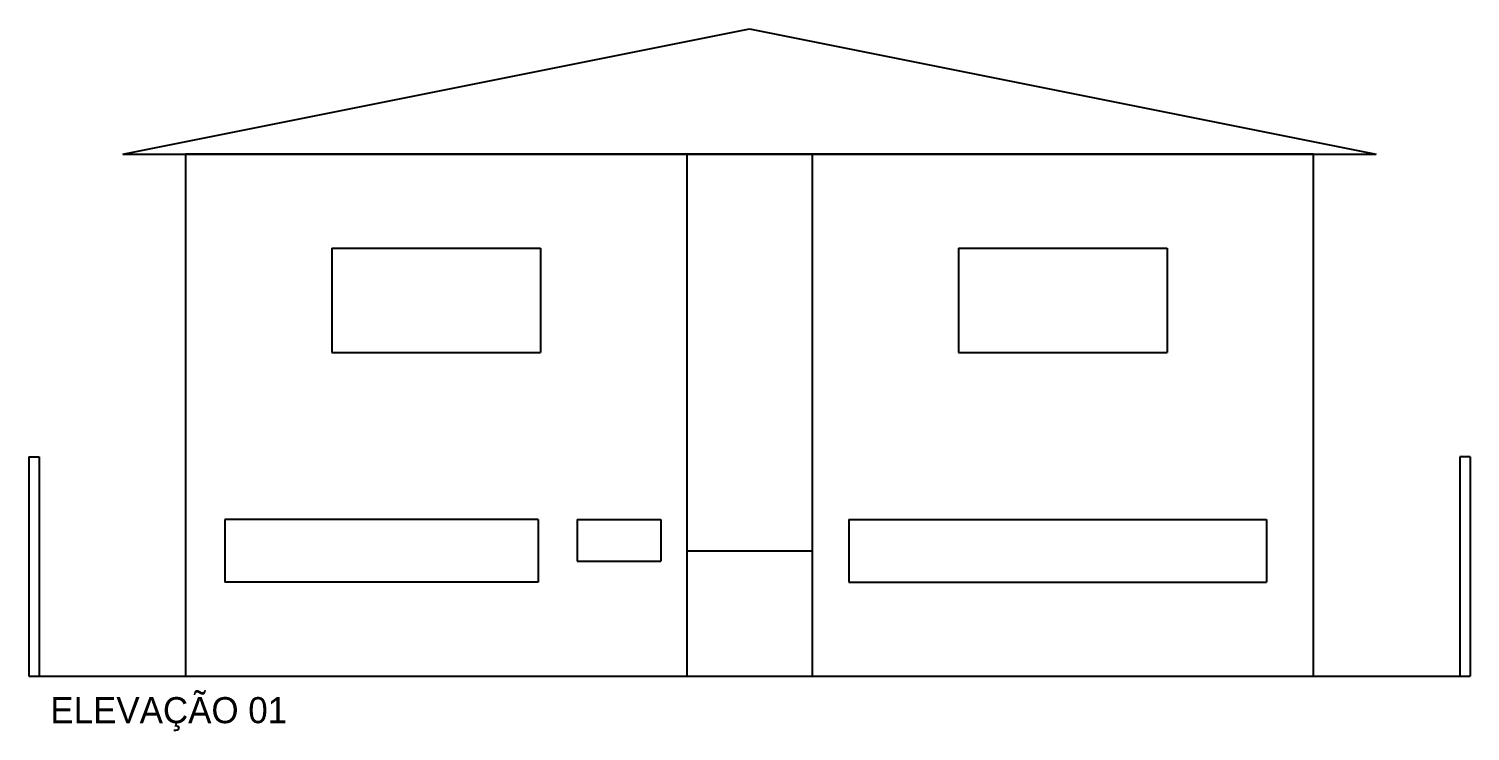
# Model space of a CAD drawing. Header units: millimetres. Extents: x 92.2 to 172.4, y 6.8 to 63.1.
# Drawn here: x 158.62 to 172.42, y 7.65 to 14.38 of the extents above; entities that cross this region are included whole.
import ezdxf

# ---------------------------------------------------------------- set-up
doc = ezdxf.new("R2010")
doc.units = ezdxf.units.MM
for name, color, linetype in [('Alvenaria', 5, 'Continuous'), ('Janelas', 3, 'Continuous'), ('Portas', 6, 'Continuous'), ('Texto', 7, 'Continuous')]:
    doc.layers.add(name, color=color, linetype=linetype)
doc.styles.add('ARTIUM', font='GOTHIC.TTF', dxfattribs={"height": 0.1})

msp = doc.modelspace()

# ---------------------------------------------------------------- linework, layer by layer
at = {"color": 30}
for p, q in [((159.52, 13.176), (165.52, 14.376)), ((165.52, 14.376), (171.52, 13.176)), ((159.52, 13.176), (171.52, 13.176))]:
    msp.add_line(p, q, dxfattribs=at)
at = {"color": 101}
msp.add_line((158.62, 8.176), (172.42, 8.176), dxfattribs=at)
at = {"layer": 'Alvenaria'}
for p, q in [((164.92, 13.176), (164.92, 8.176)), ((166.12, 13.176), (166.12, 8.176)), ((158.62, 10.276), (158.62, 8.176)), ((158.62, 10.276), (158.72, 10.276)), ((158.72, 10.276), (158.72, 8.176)), ((172.42, 10.276), (172.32, 10.276)), ((172.32, 10.276), (172.32, 8.176)), ((172.42, 10.276), (172.42, 8.176))]:
    msp.add_line(p, q, dxfattribs=at)
msp.add_lwpolyline([(160.12, 8.176), (170.92, 8.176), (170.92, 13.176), (160.12, 13.176)], close=True, dxfattribs=at)
at = {"layer": 'Janelas'}
for p, q in [((161.52, 12.276), (161.52, 11.276)), ((161.52, 12.276), (163.52, 12.276)), ((163.52, 12.276), (163.52, 11.276)), ((167.52, 12.276), (167.52, 11.276)), ((167.52, 12.276), (169.52, 12.276)), ((169.52, 12.276), (169.52, 11.276)), ((161.52, 11.276), (163.52, 11.276)), ((167.52, 11.276), (169.52, 11.276)), ((160.495, 9.676), (160.495, 9.076)), ((163.495, 9.676), (160.495, 9.676)), ((163.495, 9.676), (163.495, 9.076)), ((163.87, 9.676), (163.87, 9.276)), ((163.87, 9.676), (164.67, 9.676)), ((164.67, 9.676), (164.67, 9.276)), ((166.47, 9.676), (166.47, 9.076)), ((166.47, 9.676), (170.47, 9.676)), ((170.47, 9.676), (170.47, 9.076)), ((163.87, 9.276), (164.67, 9.276)), ((163.495, 9.076), (160.495, 9.076)), ((166.47, 9.076), (170.47, 9.076))]:
    msp.add_line(p, q, dxfattribs=at)
at = {"layer": 'Portas'}
msp.add_line((164.92, 9.376), (166.12, 9.376), dxfattribs=at)

# ---------------------------------------------------------------- texts
at = {"layer": 'Texto', "insert": (158.826, 7.974), "char_height": 0.25, "width": 6.03922, "attachment_point": 1, "style": 'ARTIUM'}
msp.add_mtext('ELEVAÇÃO 01', dxfattribs=at)

doc.saveas('drawing.dxf')
